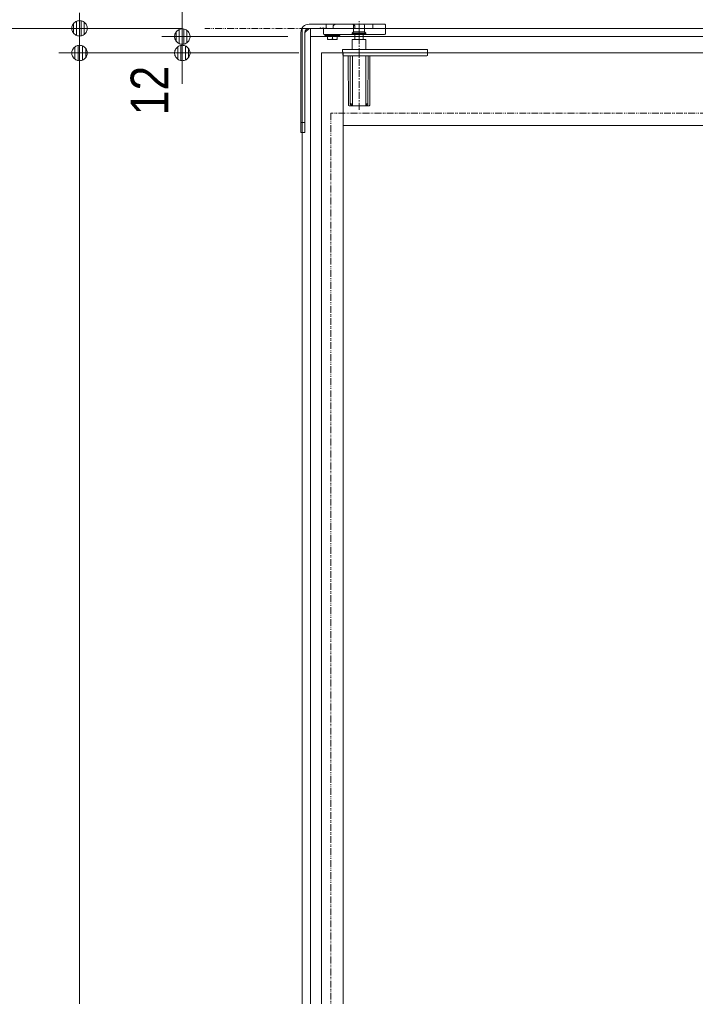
# Model space of a CAD drawing. Units: millimetres, scale not verified. Extents: x -4547 to 4547, y -2284 to 2284.
# Drawn here: x 152 to 645, y 47 to 760 of the extents above; entities that cross this region are included whole.
import ezdxf
from ezdxf.enums import TextEntityAlignment as Align

# ---------------------------------------------------------------- set-up
doc = ezdxf.new("R2010")
doc.units = ezdxf.units.MM
doc.header["$LTSCALE"] = 20
for name, pattern in [('CHAIN1', [8, 5, -1, 1, -1]), ('DASHED1', [1.8, 1.2, -0.6]), ('DOUBLE_CHAIN1', [8.8, 5, -1, 0.6, -0.6, 0.6, -1])]:
    doc.linetypes.add(name, pattern=pattern)
for name, color, linetype, lineweight in [('0-0_2寸法-2', 7, 'Continuous', 9), ('0-1_0', 7, 'Continuous', 9), ('0-2_2寸法-1', 7, 'Continuous', 9), ('0-4_3一般', 7, 'Continuous', 9)]:
    doc.layers.add(name, color=color, linetype=linetype, lineweight=lineweight)
doc.styles.add('ＭＳ Ｐゴシック', font='')
doc.styles.get('ＭＳ Ｐゴシック').set_extended_font_data('MS PGothic')

# ---------------------------------------------------------------- blocks, each defined once
blk = doc.blocks.new('_Dot')
at = {"layer": '0-1_0'}
for p, q in [((-10, 0), (-20, 0)), ((9.78, 2), (-9.78, 2)), ((7.99, 6), (-7.99, 6)), ((9.16, -3.98), (-9.16, -3.98)), ((6, -7.98), (-6, -7.98))]:
    blk.add_line(p, q, dxfattribs=at)
for points in [[(10, 0), (9.92, 1.25), (9.69, 2.49), (9.3, 3.68), (8.76, 4.82), (8.09, 5.88), (7.29, 6.85), (6.37, 7.71), (5.36, 8.44), (4.26, 9.05), (3.09, 9.51), (1.87, 9.82), (0.63, 9.98), (-0.63, 9.98), (-1.87, 9.82), (-3.09, 9.51), (-4.26, 9.05), (-5.36, 8.44), (-6.37, 7.71), (-7.29, 6.85), (-8.09, 5.88), (-8.76, 4.82), (-9.3, 3.68), (-9.69, 2.49), (-9.92, 1.25), (-10, 0), (0, 0)], [(-10, 0), (-9.92, -1.25), (-9.69, -2.49), (-9.3, -3.68), (-8.76, -4.82), (-8.09, -5.88), (-7.29, -6.85), (-6.37, -7.71), (-5.36, -8.44), (-4.26, -9.05), (-3.09, -9.51), (-1.87, -9.82), (-0.63, -9.98), (0.63, -9.98), (1.87, -9.82), (3.09, -9.51), (4.26, -9.05), (5.36, -8.44), (6.37, -7.71), (7.29, -6.85), (8.09, -5.88), (8.76, -4.82), (9.3, -3.68), (9.69, -2.49), (9.92, -1.25), (10, 0), (0, 0)]]:
    blk.add_lwpolyline(points, close=True, dxfattribs=at)
blk = doc.blocks.new('グループ-21')
at = {"layer": '0-4_3一般'}
for p, q in [((34068.7, 15140), (34298.7, 15140)), ((34318.7, 15140), (34298.7, 15140)), ((34318.7, 15085.7), (34318.7, 15140)), ((34698.7, 15140), (34458.7, 15140)), ((34778.7, 15140), (34698.7, 15140)), ((34798.7, 15140), (34778.7, 15140)), ((34998.8, 15080), (34998.8, 15130)), ((35181, 15130.3), (35180.9, 15130)), ((35182, 15134.4), (35182, 15000)), ((33948.7, 13704.1), (33948.7, 15020)), ((34068.7, 15080), (34008.7, 15020)), ((34008.7, 13704.1), (34008.7, 15020)), ((34246.7, 15080), (34226.7, 15080)), ((34278.7, 15080), (34266.7, 15080)), ((34318.7, 14990), (34288.7, 14990)), ((34298.7, 15080), (34306.7, 15080)), ((34298.7, 14978), (34298.7, 14990)), ((34306.7, 15080), (34309.6, 15082.9)), ((34318.7, 15080), (34306.7, 15080)), ((34318.7, 15080), (34418.7, 15080)), ((34323.8, 15082.9), (34326.7, 15080)), ((34418.7, 15080), (34418.7, 15100)), ((34518.7, 14990), (34518.7, 14978)), ((34738.7, 15080), (34738.7, 15100)), ((34738.7, 15080), (34958.7, 15080)), ((35010.9, 15080), (34958.7, 15080)), ((34298.7, 14978), (34518.7, 14978)), ((34303.7, 14966), (34303.7, 14978)), ((34303.7, 14966), (34513.7, 14966)), ((34338.7, 14966), (34338.7, 14922.3)), ((34338.7, 14916), (34338.7, 14922.3)), ((34373.7, 14916), (34338.7, 14916)), ((34443.7, 14916), (34373.7, 14916)), ((34408.7, 14966), (34408.7, 14922.3)), ((34478.7, 14916), (34443.7, 14916)), ((34478.7, 14966), (34478.7, 14922.3)), ((34478.7, 14922.3), (34478.7, 14916)), ((34513.7, 14978), (34513.7, 14966)), ((33948.7, 13704.1), (33948.7, 13560)), ((34008.7, 13704.1), (33948.7, 13704.1))]:
    blk.add_line(p, q, dxfattribs=at)
for points in [[(34458.7, 15140), (34338.7, 15140), (34318.7, 15140)], [(35008.8, 15140), (34820.5, 15140), (34798.7, 15140), (34798.7, 15080)], [(35178.7, 15139.6), (35178.7, 15140), (35008.8, 15140)], [(35178.7, 15139.6), (35179, 15139.5), (35179.2, 15139.3), (35179.4, 15139.2), (35179.6, 15139), (35179.8, 15138.9), (35180, 15138.7), (35180.2, 15138.5), (35180.4, 15138.3), (35180.5, 15138.1), (35180.7, 15137.9), (35180.8, 15137.7), (35180.9, 15137.5), (35181.1, 15137.2), (35181.2, 15137), (35181.3, 15136.8), (35181.4, 15136.5), (35181.5, 15136.2), (35181.5, 15136), (35181.6, 15135.7), (35181.6, 15135.4), (35181.7, 15135.1), (35181.7, 15134.8), (35181.7, 15134.6), (35181.8, 15134.3), (35181.8, 15134), (35181.8, 15133.7), (35181.8, 15133.4), (35181.7, 15133.2), (35181.7, 15132.9), (35181.7, 15132.6), (35181.6, 15132.4), (35181.6, 15132.1), (35181.5, 15131.8), (35181.5, 15131.6), (35181.4, 15131.3), (35181.3, 15131), (35181.2, 15130.8), (35181.1, 15130.5), (35181, 15130.3)], [(34068.7, 15080), (34226.7, 15080), (34229.6, 15082.9)], [(34243.8, 15082.9), (34246.7, 15080), (34266.7, 15080), (34269.6, 15082.9)], [(34286.7, 15080), (34278.7, 15080), (34278.7, 15000)], [(34283.8, 15082.9), (34286.7, 15080), (34298.7, 15080)], [(34310, 15083.2), (34309.8, 15083.1), (34309.6, 15082.9)], [(34318.9, 15085.6), (34318.7, 15085.7), (34318.5, 15085.7), (34318.2, 15085.7), (34318, 15085.8), (34317.8, 15085.8), (34317.5, 15085.8), (34317.3, 15085.8), (34317, 15085.8), (34316.8, 15085.8), (34316.5, 15085.8), (34316.3, 15085.8), (34316.1, 15085.8), (34315.8, 15085.8), (34315.6, 15085.8), (34315.3, 15085.7), (34315.1, 15085.7), (34314.9, 15085.6), (34314.6, 15085.6), (34314.4, 15085.5), (34314.1, 15085.4), (34313.9, 15085.4), (34313.7, 15085.3), (34313.4, 15085.2), (34313.2, 15085.1), (34313, 15085), (34312.7, 15084.9), (34312.5, 15084.8), (34312.3, 15084.7), (34312.1, 15084.6), (34311.9, 15084.5), (34311.6, 15084.4), (34311.4, 15084.2), (34311.2, 15084.1), (34311, 15084), (34310.8, 15083.8), (34310.6, 15083.7), (34310.4, 15083.5), (34310.2, 15083.4), (34310, 15083.2)], [(34318.7, 14990), (34958.7, 14990), (35172, 14990)], [(34323.8, 15082.9), (34323.7, 15083), (34323.6, 15083.1), (34323.5, 15083.2), (34323.3, 15083.3), (34323.2, 15083.4), (34323.1, 15083.5), (34323, 15083.6), (34322.9, 15083.7), (34322.8, 15083.8), (34322.6, 15083.8), (34322.5, 15083.9), (34322.4, 15084), (34322.3, 15084.1), (34322.2, 15084.2), (34322, 15084.3), (34321.9, 15084.3), (34321.8, 15084.4), (34321.7, 15084.5), (34321.5, 15084.6), (34321.4, 15084.6), (34321.3, 15084.7), (34321.2, 15084.8), (34321, 15084.8), (34320.9, 15084.9), (34320.8, 15085), (34320.6, 15085), (34320.5, 15085.1), (34320.4, 15085.2), (34320.2, 15085.2), (34320.1, 15085.3), (34320, 15085.3), (34319.8, 15085.4), (34319.7, 15085.4), (34319.6, 15085.4), (34319.4, 15085.5), (34319.3, 15085.5), (34319.1, 15085.6), (34319, 15085.6), (34318.9, 15085.6)], [(34338.7, 14922.3), (34339.6, 14922), (34340.4, 14921.7), (34341.3, 14921.5), (34342.1, 14921.2), (34343, 14921), (34343.9, 14920.8), (34344.7, 14920.5), (34345.6, 14920.3), (34346.4, 14920.1), (34347.3, 14919.9), (34348.2, 14919.7), (34349, 14919.5), (34349.9, 14919.3), (34350.8, 14919.1), (34351.7, 14918.9), (34352.5, 14918.7), (34353.4, 14918.6), (34354.3, 14918.4), (34355.1, 14918.2), (34356, 14918.1), (34356.9, 14917.9), (34357.8, 14917.8), (34358.7, 14917.6), (34359.5, 14917.5), (34360.4, 14917.3), (34361.3, 14917.2), (34362.2, 14917.1), (34363.1, 14917), (34364, 14916.9), (34364.8, 14916.8), (34365.7, 14916.7), (34366.6, 14916.6), (34367.5, 14916.5), (34368.4, 14916.4), (34369.3, 14916.3), (34370.2, 14916.2), (34371, 14916.2), (34371.9, 14916.1), (34372.8, 14916.1)], [(34372.8, 14916.1), (34373.7, 14916), (34374.6, 14916), (34375.5, 14916), (34376.4, 14916.1), (34377.3, 14916.1), (34378.2, 14916.1), (34379.1, 14916.2), (34379.9, 14916.3), (34380.8, 14916.3), (34381.7, 14916.4), (34382.6, 14916.5), (34383.5, 14916.6), (34384.4, 14916.7), (34385.3, 14916.8), (34386.1, 14917), (34387, 14917.1), (34387.9, 14917.2), (34388.8, 14917.4), (34389.7, 14917.5), (34390.5, 14917.7), (34391.4, 14917.9), (34392.3, 14918.1), (34393.2, 14918.2), (34394, 14918.4), (34394.9, 14918.6), (34395.8, 14918.8), (34396.6, 14919), (34397.5, 14919.2), (34398.4, 14919.4), (34399.2, 14919.7), (34400.1, 14919.9), (34401, 14920.1), (34401.8, 14920.3), (34402.7, 14920.5), (34403.6, 14920.8), (34404.4, 14921), (34405.3, 14921.3), (34406.1, 14921.5), (34407, 14921.7)], [(34407, 14921.7), (34407.9, 14922), (34408.7, 14922.3), (34409.6, 14922), (34410.4, 14921.7), (34411.3, 14921.5), (34412.1, 14921.2), (34413, 14921), (34413.9, 14920.8), (34414.7, 14920.5), (34415.6, 14920.3), (34416.4, 14920.1), (34417.3, 14919.9), (34418.2, 14919.7), (34419, 14919.5), (34419.9, 14919.3), (34420.8, 14919.1), (34421.7, 14918.9), (34422.5, 14918.7), (34423.4, 14918.6), (34424.3, 14918.4), (34425.1, 14918.2), (34426, 14918.1), (34426.9, 14917.9), (34427.8, 14917.8), (34428.7, 14917.6), (34429.5, 14917.5), (34430.4, 14917.3), (34431.3, 14917.2), (34432.2, 14917.1), (34433.1, 14917), (34434, 14916.9), (34434.8, 14916.8), (34435.7, 14916.7), (34436.6, 14916.6), (34437.5, 14916.5), (34438.4, 14916.4), (34439.3, 14916.3), (34440.2, 14916.2), (34441, 14916.2)], [(34441, 14916.2), (34441.9, 14916.1), (34442.8, 14916.1), (34443.7, 14916), (34444.6, 14916), (34445.5, 14916), (34446.4, 14916.1), (34447.3, 14916.1), (34448.2, 14916.1), (34449.1, 14916.2), (34449.9, 14916.3), (34450.8, 14916.3), (34451.7, 14916.4), (34452.6, 14916.5), (34453.5, 14916.6), (34454.4, 14916.7), (34455.3, 14916.8), (34456.1, 14917), (34457, 14917.1), (34457.9, 14917.2), (34458.8, 14917.4), (34459.7, 14917.5), (34460.5, 14917.7), (34461.4, 14917.9), (34462.3, 14918.1), (34463.2, 14918.2), (34464, 14918.4), (34464.9, 14918.6), (34465.8, 14918.8), (34466.6, 14919), (34467.5, 14919.2), (34468.4, 14919.4), (34469.2, 14919.7), (34470.1, 14919.9), (34471, 14920.1), (34471.8, 14920.3), (34472.7, 14920.5), (34473.6, 14920.8), (34474.4, 14921), (34475.3, 14921.3)], [(34475.3, 14921.3), (34476.1, 14921.5), (34477, 14921.7), (34477.9, 14922), (34478.7, 14922.3)], [(34008.7, 13704.1), (34008.7, 13560), (33948.7, 13560)]]:
    blk.add_lwpolyline(points, dxfattribs=at)
for centre, radius, start, end in [((34068.7, 15020), 120, 90, 180), ((34458.7, 15100), 40, 90, 180), ((34698.7, 15100), 40, 0, 90), ((35008.8, 15130), 10, 90, 180), ((34068.7, 15020), 60, 90, 180), ((34236.7, 15075.9), 10, 45, 135), ((34276.7, 15075.9), 10, 45, 135), ((34288.7, 15000), 10, 180, 270), ((35172, 15000), 10, 270, 0)]:
    blk.add_arc(centre, radius, start, end, dxfattribs=at)
blk = doc.blocks.new('グループ-22')
at = {"layer": '0-4_3一般'}
for p, q in [((34859.7, 15140), (34737.7, 15140)), ((34698.4, 15010.7), (34717.7, 15030)), ((34698.4, 14996), (34698.4, 15010.7)), ((34717.7, 15030), (34717.7, 15120)), ((34738.7, 14916), (34738.7, 14996)), ((34858.7, 14996), (34858.7, 14916)), ((34879.7, 15120), (34879.7, 15030)), ((34879.7, 15030), (34899, 15010.7)), ((34899, 15010.7), (34899, 14996)), ((34698.4, 14770), (34698.4, 14916)), ((34899, 14916), (34899, 14770)), ((34558.7, 14738), (34558.7, 14770)), ((34563, 14738), (34558.7, 14738)), ((34563, 14738), (34563, 14690)), ((35778.7, 14770), (34798.7, 14770)), ((35798.7, 14770), (35778.7, 14770)), ((35798.7, 14690), (35798.7, 14770)), ((34563, 14689.6), (34563, 14690)), ((34573.2, 14680), (34798.7, 14680)), ((34643.2, 13960), (34640.8, 14670)), ((34669.5, 13975.2), (34667, 14680)), ((34702, 14670.4), (34702, 14670)), ((34702, 14652.3), (34702, 14670)), ((34798.7, 14680), (35778.7, 14680)), ((34895.4, 14652.3), (34895.4, 14670)), ((34903.8, 14680), (34904.2, 14680)), ((34930.4, 14680), (34928, 13975.3)), ((34956.7, 14670), (34954.2, 13960)), ((35778.7, 14680), (35788.7, 14680)), ((34677.3, 13960), (34701.6, 13960)), ((34920.1, 13960), (34895.9, 13960))]:
    blk.add_line(p, q, dxfattribs=at)
at = {"layer": '0-4_3一般', "linetype": 'CHAIN1'}
blk.add_line((34798.7, 13890.7), (34798.7, 15184.7), dxfattribs=at)
at = {"layer": '0-4_3一般'}
for points in [[(34899, 15010.7), (34798.7, 15010.7), (34698.4, 15010.7)], [(34899, 14996), (34798.7, 14996), (34698.4, 14996)], [(34879.7, 15030), (34798.7, 15030), (34717.7, 15030)], [(34899, 14916), (34798.7, 14916), (34698.4, 14916)], [(34798.7, 14770), (34569.2, 14770), (34558.7, 14770)], [(34573.2, 14680), (34572.8, 14680.1), (34572.4, 14680.1), (34572, 14680.2), (34571.6, 14680.3), (34571.2, 14680.4), (34570.9, 14680.5), (34570.5, 14680.6), (34570.2, 14680.7), (34569.8, 14680.9), (34569.5, 14681), (34569.1, 14681.2), (34568.8, 14681.4), (34568.5, 14681.6), (34568.2, 14681.8), (34567.8, 14682), (34567.5, 14682.2), (34567.2, 14682.5), (34566.9, 14682.7), (34566.6, 14683), (34566.3, 14683.2), (34566.1, 14683.5), (34565.8, 14683.8), (34565.5, 14684.1), (34565.3, 14684.4), (34565, 14684.7), (34564.8, 14685), (34564.6, 14685.3), (34564.4, 14685.7), (34564.2, 14686), (34564.1, 14686.3), (34563.9, 14686.7), (34563.7, 14687), (34563.6, 14687.4), (34563.5, 14687.7), (34563.4, 14688.1), (34563.3, 14688.5), (34563.2, 14688.8), (34563.1, 14689.2), (34563, 14689.6)], [(34693.2, 14680), (34693.6, 14680), (34694, 14679.9), (34694.3, 14679.9), (34694.7, 14679.8), (34695, 14679.7), (34695.4, 14679.6), (34695.7, 14679.5), (34696, 14679.4), (34696.3, 14679.3), (34696.6, 14679.1), (34697, 14679), (34697.2, 14678.8), (34697.5, 14678.6), (34697.8, 14678.4), (34698.1, 14678.1), (34698.4, 14677.9), (34698.6, 14677.7), (34698.9, 14677.4), (34699.1, 14677.1), (34699.4, 14676.8), (34699.6, 14676.5), (34699.8, 14676.2), (34700, 14675.9), (34700.2, 14675.6), (34700.4, 14675.3), (34700.6, 14674.9), (34700.8, 14674.6), (34700.9, 14674.3), (34701.1, 14673.9), (34701.2, 14673.6), (34701.3, 14673.3), (34701.4, 14672.9), (34701.6, 14672.6), (34701.6, 14672.2), (34701.7, 14671.9), (34701.8, 14671.5), (34701.9, 14671.1), (34701.9, 14670.8), (34702, 14670.4)], [(34701.6, 13960), (34701.6, 13977.8), (34701.6, 13995.5), (34701.6, 14013.3), (34701.6, 14031), (34701.6, 14048.8), (34701.6, 14066.5), (34701.7, 14084.3), (34701.7, 14102), (34701.7, 14119.8), (34701.7, 14137.5), (34701.7, 14155.3), (34701.7, 14173), (34701.7, 14190.8), (34701.7, 14208.5), (34701.8, 14226.3), (34701.8, 14244), (34701.8, 14261.8), (34701.8, 14279.5), (34701.8, 14297.3), (34701.8, 14315), (34701.8, 14332.8), (34701.8, 14350.5), (34701.8, 14368.3), (34701.8, 14386), (34701.9, 14403.8), (34701.9, 14421.5), (34701.9, 14439.3), (34701.9, 14457), (34701.9, 14474.8), (34701.9, 14492.5), (34701.9, 14510.3), (34701.9, 14528), (34701.9, 14545.8), (34701.9, 14563.5), (34702, 14581.3), (34702, 14599), (34702, 14616.8), (34702, 14634.5), (34702, 14652.3)], [(34895.4, 14670), (34895.5, 14670.4), (34895.5, 14670.8), (34895.5, 14671.1), (34895.6, 14671.5), (34895.6, 14671.9), (34895.7, 14672.2), (34895.8, 14672.6), (34895.9, 14672.9), (34896, 14673.3), (34896.1, 14673.6), (34896.3, 14673.9), (34896.4, 14674.3), (34896.6, 14674.6), (34896.8, 14674.9), (34896.9, 14675.3), (34897.1, 14675.6), (34897.3, 14675.9), (34897.5, 14676.2), (34897.8, 14676.5), (34898, 14676.8), (34898.3, 14677.1), (34898.5, 14677.4), (34898.8, 14677.7), (34899, 14677.9), (34899.3, 14678.1), (34899.6, 14678.4), (34899.9, 14678.6), (34900.2, 14678.8), (34900.5, 14679), (34900.8, 14679.1), (34901.1, 14679.3), (34901.4, 14679.4), (34901.7, 14679.5), (34902.1, 14679.6), (34902.4, 14679.7), (34902.7, 14679.8), (34903.1, 14679.9), (34903.5, 14679.9), (34903.8, 14680)], [(34895.9, 13960), (34895.9, 13977.8), (34895.8, 13995.5), (34895.8, 14013.3), (34895.8, 14031), (34895.8, 14048.8), (34895.8, 14066.5), (34895.8, 14084.3), (34895.8, 14102), (34895.8, 14119.8), (34895.7, 14137.5), (34895.7, 14155.3), (34895.7, 14173), (34895.7, 14190.8), (34895.7, 14208.5), (34895.7, 14226.3), (34895.7, 14244), (34895.7, 14261.8), (34895.6, 14279.5), (34895.6, 14297.3), (34895.6, 14315), (34895.6, 14332.8), (34895.6, 14350.5), (34895.6, 14368.3), (34895.6, 14386), (34895.6, 14403.8), (34895.6, 14421.5), (34895.6, 14439.3), (34895.5, 14457), (34895.5, 14474.8), (34895.5, 14492.5), (34895.5, 14510.3), (34895.5, 14528), (34895.5, 14545.8), (34895.5, 14563.5), (34895.5, 14581.3), (34895.5, 14599), (34895.5, 14616.8), (34895.5, 14634.5), (34895.4, 14652.3)], [(34653.2, 13950), (34798.7, 13950), (34944.2, 13950)], [(34677.3, 13960), (34677, 13960.4), (34676.6, 13960.9), (34676.2, 13961.4), (34675.8, 13961.8), (34675.4, 13962.3), (34675.1, 13962.8), (34674.6, 13963.3), (34674.2, 13963.9), (34673.8, 13964.4), (34673.4, 13965), (34672.9, 13965.5), (34672.5, 13966.1), (34672, 13966.7), (34671.6, 13967.3), (34671.2, 13967.9), (34670.8, 13968.5), (34670.5, 13969.1), (34670.2, 13969.7), (34670, 13970.4), (34669.8, 13971), (34669.7, 13971.7), (34669.6, 13972.4), (34669.6, 13973.1), (34669.6, 13973.8), (34669.7, 13974.5), (34669.8, 13975.2), (34670, 13976), (34670.2, 13976.7), (34670.4, 13977.3), (34670.7, 13977.8), (34671, 13978.3), (34671.4, 13978.8), (34671.9, 13979.1), (34672.4, 13979.4), (34672.9, 13979.7), (34673.5, 13979.9), (34674.1, 13980), (34674.8, 13980), (34675.5, 13980)], [(34675.5, 13980), (34676.2, 13979.9), (34677, 13979.8), (34677.8, 13979.6), (34678.6, 13979.4), (34679.4, 13979.2), (34680.2, 13979), (34681, 13978.7), (34681.8, 13978.3), (34682.6, 13978), (34683.4, 13977.6), (34684.2, 13977.2), (34685, 13976.7), (34685.8, 13976.3), (34686.7, 13975.7), (34687.5, 13975.2), (34688.3, 13974.7), (34689, 13974.1), (34689.8, 13973.5), (34690.5, 13973), (34691.2, 13972.4), (34691.9, 13971.8), (34692.6, 13971.2), (34693.2, 13970.6), (34693.9, 13969.9), (34694.5, 13969.3), (34695.1, 13968.7), (34695.6, 13968), (34696.2, 13967.4), (34696.7, 13966.7), (34697.2, 13966.1), (34697.7, 13965.5), (34698.2, 13964.9), (34698.6, 13964.3), (34699.1, 13963.7), (34699.5, 13963.1), (34699.9, 13962.6), (34700.2, 13962), (34700.6, 13961.5), (34700.9, 13961)], [(34700.9, 13961), (34701.3, 13960.5), (34701.6, 13960)], [(34895.9, 13960), (34896.2, 13960.5), (34896.5, 13961), (34896.8, 13961.5), (34897.2, 13962), (34897.6, 13962.6), (34898, 13963.1), (34898.4, 13963.7), (34898.8, 13964.3), (34899.3, 13964.9), (34899.7, 13965.5), (34900.2, 13966.1), (34900.7, 13966.7), (34901.3, 13967.4), (34901.8, 13968), (34902.4, 13968.7), (34903, 13969.3), (34903.6, 13969.9), (34904.2, 13970.6), (34904.8, 13971.2), (34905.5, 13971.8), (34906.2, 13972.4), (34906.9, 13973), (34907.6, 13973.5), (34908.4, 13974.1), (34909.2, 13974.7), (34910, 13975.2), (34910.8, 13975.7), (34911.6, 13976.3), (34912.4, 13976.7), (34913.2, 13977.2), (34914, 13977.6), (34914.8, 13978), (34915.6, 13978.4), (34916.4, 13978.7), (34917.2, 13979), (34918, 13979.2), (34918.8, 13979.4), (34919.6, 13979.6), (34920.4, 13979.8)], [(34920.8, 13960.9), (34920.5, 13960.4), (34920.1, 13960)], [(34920.4, 13979.8), (34921.2, 13979.9), (34922, 13980), (34922.7, 13980), (34923.4, 13980), (34924, 13979.9), (34924.6, 13979.7), (34925.1, 13979.4), (34925.6, 13979.1), (34926, 13978.8), (34926.4, 13978.3), (34926.7, 13977.8), (34927, 13977.3), (34927.3, 13976.7), (34927.5, 13976), (34927.6, 13975.2), (34927.7, 13974.5), (34927.8, 13973.8), (34927.8, 13973.1), (34927.8, 13972.4), (34927.7, 13971.7), (34927.6, 13971), (34927.4, 13970.4), (34927.2, 13969.7), (34926.9, 13969.1), (34926.6, 13968.5), (34926.3, 13967.9), (34925.8, 13967.3), (34925.4, 13966.7), (34924.9, 13966.1), (34924.5, 13965.5), (34924.1, 13965), (34923.6, 13964.4), (34923.2, 13963.9), (34922.8, 13963.4), (34922.4, 13962.8), (34922, 13962.3), (34921.6, 13961.8), (34921.2, 13961.4), (34920.8, 13960.9)]]:
    blk.add_lwpolyline(points, dxfattribs=at)
for centre, radius, start, end in [((34737.7, 15120), 20, 90, 180), ((34859.7, 15120), 20, 0, 90), ((34630.8, 14670), 10, 0.2, 90), ((34966.7, 14670), 10, 90, 179.8), ((35788.7, 14690), 10, 270, 0), ((34653.2, 13960), 10, 180.2, 270), ((34944.2, 13960), 10, 270, 359.8)]:
    blk.add_arc(centre, radius, start, end, dxfattribs=at)
blk = doc.blocks.new('グループ-26')
at = {"layer": '0-4_3一般'}
for p, q in [((34248.7, 14720), (34248.7, -31580)), ((49030.7, 14720), (34248.7, 14720)), ((34568.7, 14720), (34568.7, -31580)), ((49028.7, 13660), (34568.7, 13660))]:
    blk.add_line(p, q, dxfattribs=at)
at = {"layer": '0-4_3一般', "linetype": 'DASHED1'}
for p, q in [((34566.7, 13660), (34566.7, 14720)), ((34568.7, 13660), (34566.7, 13660))]:
    blk.add_line(p, q, dxfattribs=at)
at = {"layer": '0-4_3一般', "linetype": 'DOUBLE_CHAIN1'}
for p, q in [((34385.9, 13840), (34385.9, -30760)), ((49205.9, 13840), (34385.9, 13840))]:
    blk.add_line(p, q, dxfattribs=at)
blk = doc.blocks.new('グループ-27')
at = {"layer": '0-4_3一般', "linetype": 'DOUBLE_CHAIN1'}
for p, q in [((50223.3, 15080), (32547, 15080)), ((33968.7, -31920), (33968.7, 15080))]:
    blk.add_line(p, q, dxfattribs=at)
blk = doc.blocks.new('グループ-29')
at = {"layer": '0-4_3一般'}
for points in [[(33968.7, 15080), (33968.7, -31740), (34088.7, -31740), (34088.7, 15080)], [(34088.7, 15080), (34088.7, 14960), (49448.7, 14960), (49448.7, 15080)]]:
    blk.add_lwpolyline(points, close=True, dxfattribs=at)
blk = doc.blocks.new('グループ-34')
at = {"layer": '0-4_3一般'}
for name in ['グループ-21', 'グループ-22', 'グループ-27', 'グループ-29', 'グループ-26']:
    blk.add_blockref(name, (0, 0), dxfattribs=at)

msp = doc.modelspace()

# ---------------------------------------------------------------- linework, layer by layer
at = {"layer": '0-0_2寸法-2'}
for p, q in [((270.31, 759.26), (270.31, 770.51)), ((270.22, 754), (180.31, 754)), ((195.31, 754), (195.31, 736)), ((347.31, 748), (255.31, 748)), ((270.31, 748), (270.31, 736)), ((255.31, 736), (180.31, 736)), ((355.31, 736), (255.31, 736)), ((195.31, 724.74), (195.31, 713.49)), ((270.31, 724.74), (270.31, 713.49))]:
    msp.add_line(p, q, dxfattribs=at)
at = {"layer": '0-2_2寸法-1'}
for p, q in [((180.31, 754), (105.27, 754)), ((255.31, 736), (180.31, 736)), ((195.31, 724.74), (195.31, -1570.74))]:
    msp.add_line(p, q, dxfattribs=at)

# ---------------------------------------------------------------- block references
at = {"layer": '0-0_2寸法-2', "xscale": 0.5627563, "yscale": 0.5627563}
for p, rotation in [((195.31, 754), 270), ((270.31, 748), 270), ((195.31, 736), 90), ((270.31, 736), 90)]:
    msp.add_blockref('_Dot', p, dxfattribs=dict(at, rotation=rotation))
at = {"layer": '0-2_2寸法-1', "xscale": 0.5627563, "yscale": 0.5627563, "rotation": 90}
msp.add_blockref('_Dot', (195.31, 736), dxfattribs=at)
at = {"layer": '0-4_3一般', "xscale": 0.05, "yscale": 0.05}
msp.add_blockref('グループ-34', (-1340.62, 0), dxfattribs=at)

# ---------------------------------------------------------------- texts
at = {"layer": '0-0_2寸法-2', "style": 'ＭＳ Ｐゴシック', "width": 0.9}
msp.add_text('12', height=27.57, rotation=90, dxfattribs=at).set_placement((268.45, 690.55), align=Align.BOTTOM_LEFT)

doc.saveas('drawing.dxf')
